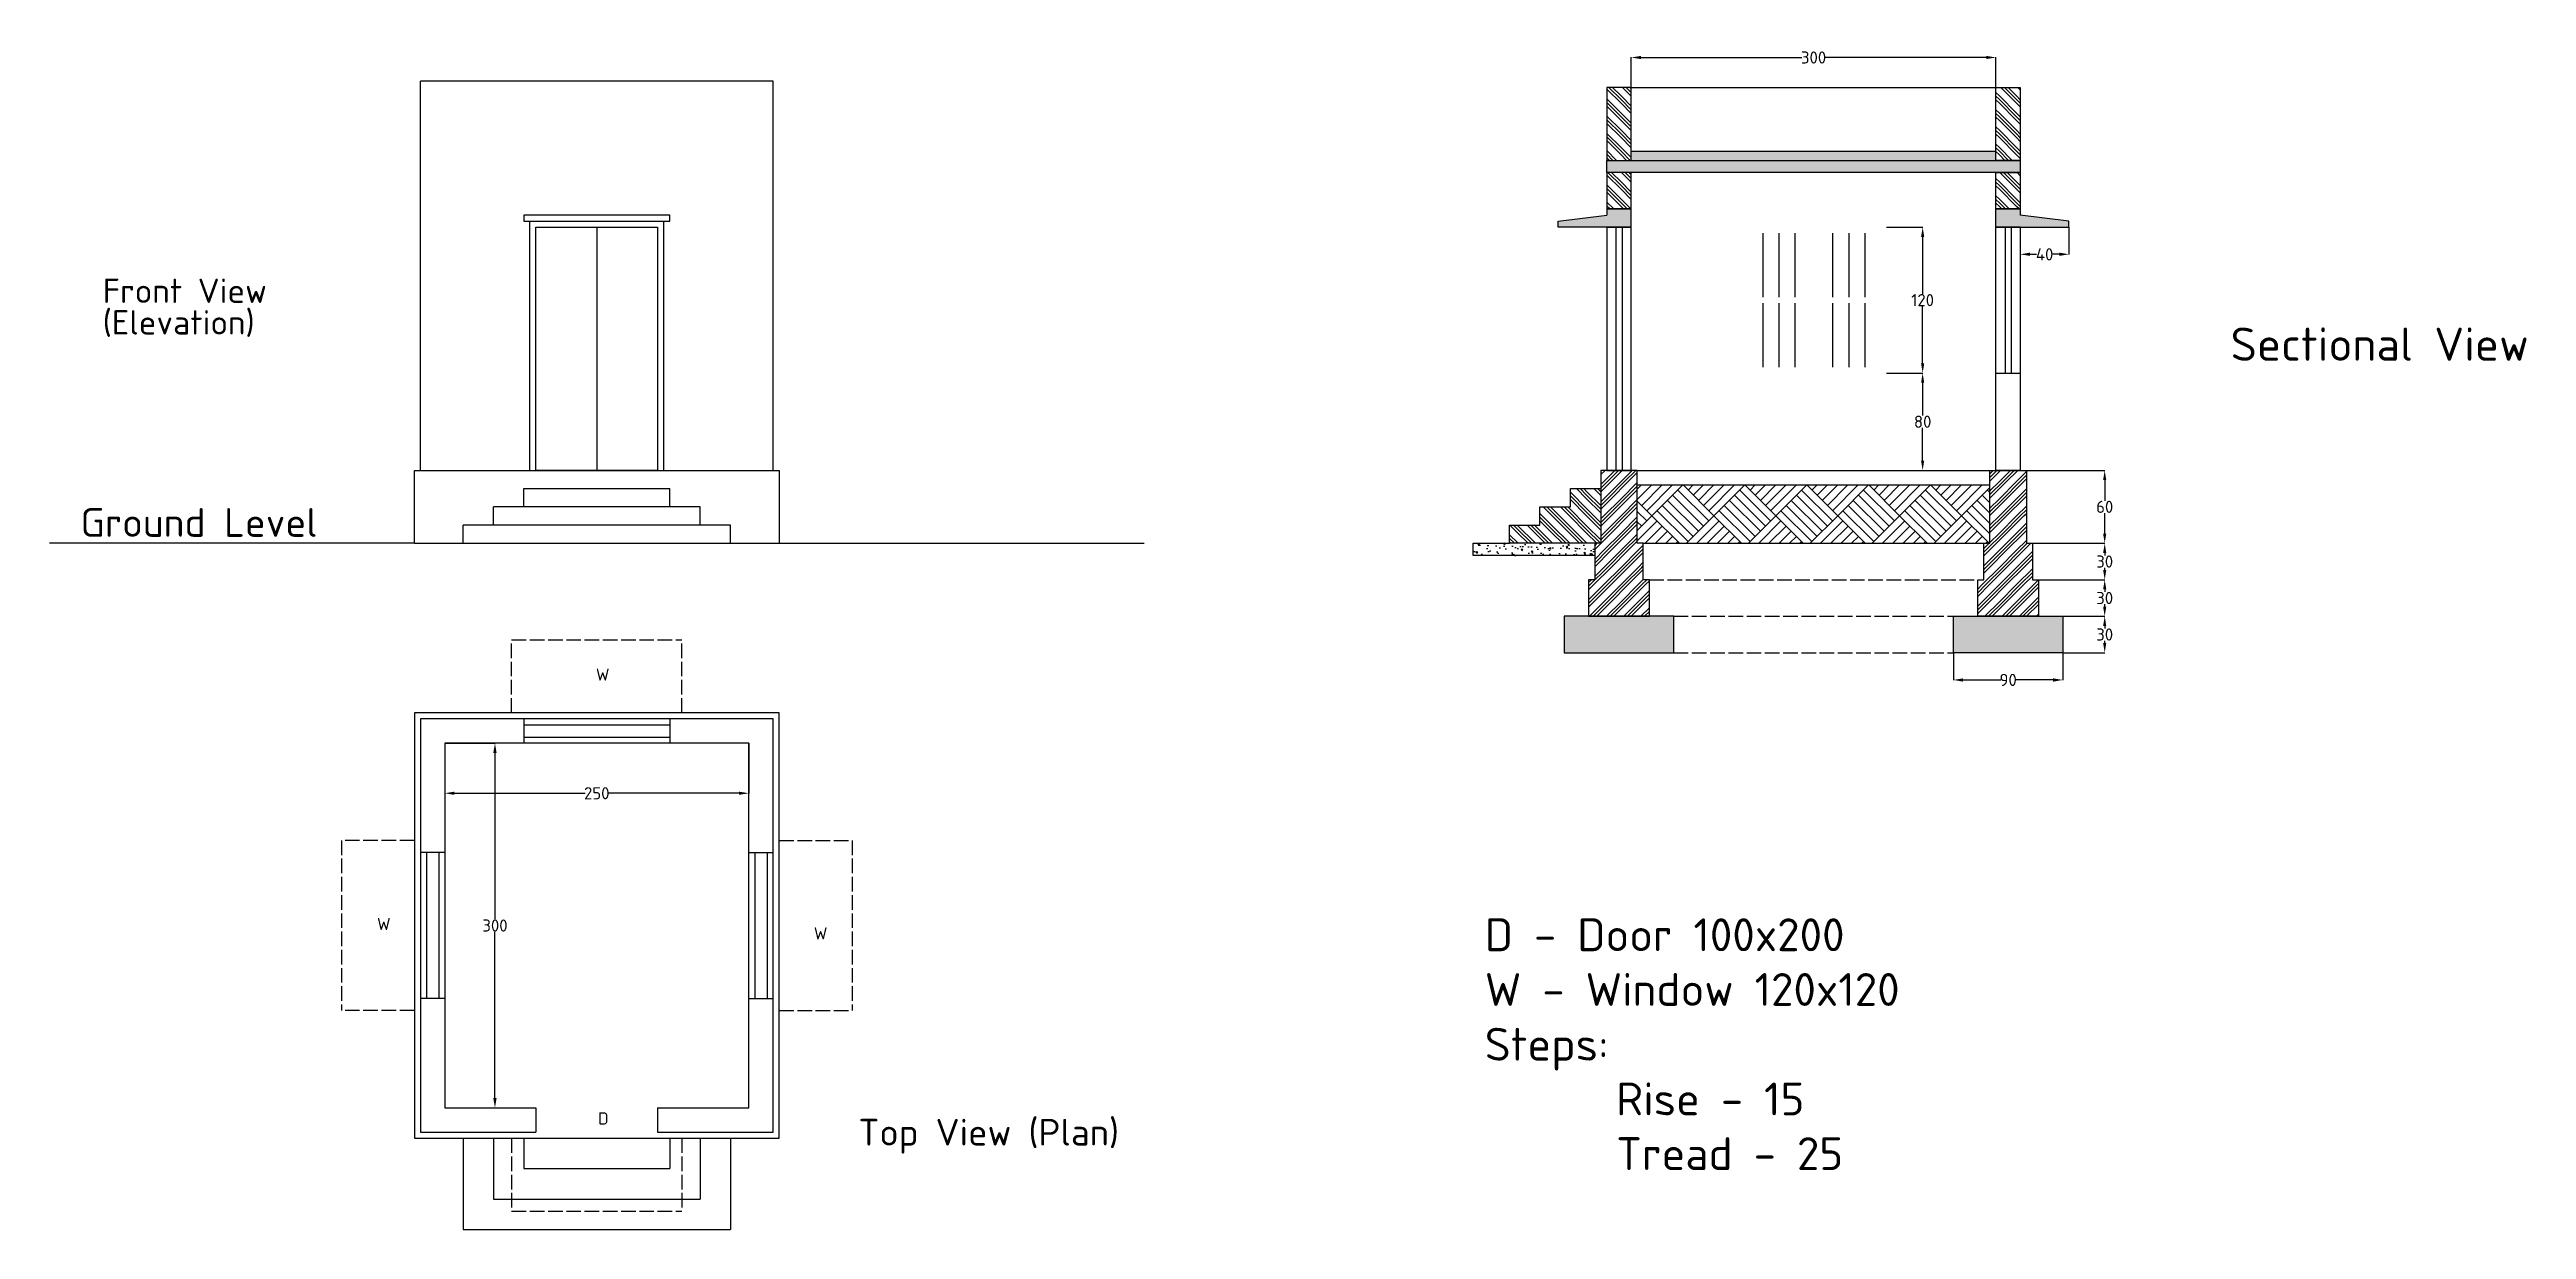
# Model space of a CAD drawing. Header units: centimetres. Extents: x 40710 to 42747, y 42561 to 43531.
import ezdxf

# ---------------------------------------------------------------- set-up
doc = ezdxf.new("R2010")
doc.units = ezdxf.units.CM
doc.header["$MEASUREMENT"] = 0
doc.linetypes.add('ACAD_ISO02W100', pattern=[15, 12, -3])
doc.styles.get("Standard").update_dxf_attribs({"font": 'ISOCPEUR.TTF'})
doc.dimstyles.get("Standard").update_dxf_attribs({"dimtxt": 10, "dimasz": 8, "dimexe": 0.18, "dimexo": 0.0625, "dimgap": 0.09, "dimtad": 0, "dimtih": 1, "dimtoh": 1, "dimdec": 0, "dimzin": 0, "dimdsep": 46, "dimtxsty": 'Standard', "dimcen": 0.09, "dimadec": 0, "dimazin": 0, "dimtfac": 1, "dimtdec": 0, "dimtofl": 0, "dimtmove": 0, "dimatfit": 3, "dimfxl": 1, "dimtolj": 1, "dimtzin": 0, "dimarcsym": 0})

# ---------------------------------------------------------------- blocks, each defined once
blk = doc.blocks.new('*D1')
at = {"color": 0, "lineweight": -2, "transparency": 16777216}
for p, q in [((41034.9, 42960.6), (41034.9, 42919.3)), ((41284.9, 42960.6), (41284.9, 42919.3)), ((41042.9, 42919.5), (41150.3, 42919.5)), ((41276.9, 42919.5), (41169.5, 42919.5))]:
    blk.add_line(p, q, dxfattribs=at)
at = {"color": 0, "transparency": 16777216}
for points in [[(41042.9, 42920.8), (41042.9, 42918.2), (41034.9, 42919.5)], [(41276.9, 42920.8), (41276.9, 42918.2), (41284.9, 42919.5)]]:
    blk.add_solid(points, dxfattribs=at)
at = {"layer": 'Defpoints', "color": 0, "transparency": 16777216}
for p in [(41034.9, 42960.7), (41284.9, 42960.7), (41284.9, 42919.5)]:
    blk.add_point(p, dxfattribs=at)
at = {"color": 0, "transparency": 16777216, "insert": (41159.9, 42919.5), "char_height": 10, "attachment_point": 5}
blk.add_mtext('\\A1;250', dxfattribs=at)
blk = doc.blocks.new('*D2')
at = {"color": 0, "lineweight": -2, "transparency": 16777216}
for p, q in [((41035, 42960.7), (41076.4, 42960.7)), ((41076.2, 42952.7), (41076.2, 42815.8)), ((41076.2, 42668.7), (41076.2, 42805.6)), ((41035, 42660.7), (41076.4, 42660.7))]:
    blk.add_line(p, q, dxfattribs=at)
at = {"color": 0, "transparency": 16777216}
for points in [[(41074.8, 42952.7), (41077.5, 42952.7), (41076.2, 42960.7)], [(41074.8, 42668.7), (41077.5, 42668.7), (41076.2, 42660.7)]]:
    blk.add_solid(points, dxfattribs=at)
at = {"layer": 'Defpoints', "color": 0, "transparency": 16777216}
for p in [(41034.9, 42960.7), (41034.9, 42660.7), (41076.2, 42660.7)]:
    blk.add_point(p, dxfattribs=at)
at = {"color": 0, "transparency": 16777216, "insert": (41076.2, 42810.7), "char_height": 10, "attachment_point": 5}
blk.add_mtext('\\A1;300', dxfattribs=at)
blk = doc.blocks.new('*D5')
at = {"color": 0, "lineweight": -2, "transparency": 16777216}
for p, q in [((42220.5, 43385.1), (42250.4, 43385.1)), ((42250.2, 43377.1), (42250.2, 43330.1)), ((42250.2, 43273.1), (42250.2, 43320)), ((42220.5, 43265.1), (42250.4, 43265.1))]:
    blk.add_line(p, q, dxfattribs=at)
at = {"color": 0, "transparency": 16777216}
for points in [[(42248.9, 43377.1), (42251.5, 43377.1), (42250.2, 43385.1)], [(42248.9, 43273.1), (42251.5, 43273.1), (42250.2, 43265.1)]]:
    blk.add_solid(points, dxfattribs=at)
at = {"layer": 'Defpoints', "color": 0, "transparency": 16777216}
for p in [(42220.5, 43385.1), (42220.5, 43265.1), (42250.2, 43265.1)]:
    blk.add_point(p, dxfattribs=at)
at = {"color": 0, "transparency": 16777216, "insert": (42250.2, 43325.1), "char_height": 10, "attachment_point": 5}
blk.add_mtext('\\A1;120', dxfattribs=at)
blk = doc.blocks.new('*D6')
at = {"color": 0, "lineweight": -2, "transparency": 16777216}
for p, q in [((42220.5, 43265.1), (42250.4, 43265.1)), ((42250.2, 43257.1), (42250.2, 43230.1)), ((42250.2, 43193.1), (42250.2, 43220)), ((42220.5, 43185.1), (42250.4, 43185.1))]:
    blk.add_line(p, q, dxfattribs=at)
at = {"color": 0, "transparency": 16777216}
for points in [[(42248.9, 43257.1), (42251.5, 43257.1), (42250.2, 43265.1)], [(42248.9, 43193.1), (42251.5, 43193.1), (42250.2, 43185.1)]]:
    blk.add_solid(points, dxfattribs=at)
at = {"layer": 'Defpoints', "color": 0, "transparency": 16777216}
for p in [(42220.5, 43265.1), (42220.5, 43185.1), (42250.2, 43185.1)]:
    blk.add_point(p, dxfattribs=at)
at = {"color": 0, "transparency": 16777216, "insert": (42250.2, 43225.1), "char_height": 10, "attachment_point": 5}
blk.add_mtext('\\A1;80', dxfattribs=at)
blk = doc.blocks.new('*D7')
at = {"color": 0, "lineweight": -2, "transparency": 16777216}
for p, q in [((42330.5, 43385), (42330.5, 43362.6)), ((42370.5, 43385), (42370.5, 43362.6)), ((42338.5, 43362.8), (42343.9, 43362.8)), ((42362.5, 43362.8), (42357, 43362.8))]:
    blk.add_line(p, q, dxfattribs=at)
at = {"color": 0, "transparency": 16777216}
for points in [[(42338.5, 43364.2), (42338.5, 43361.5), (42330.5, 43362.8)], [(42362.5, 43364.2), (42362.5, 43361.5), (42370.5, 43362.8)]]:
    blk.add_solid(points, dxfattribs=at)
at = {"layer": 'Defpoints', "color": 0, "transparency": 16777216}
for p in [(42330.5, 43385.1), (42370.5, 43385.1), (42370.5, 43362.8)]:
    blk.add_point(p, dxfattribs=at)
at = {"color": 0, "transparency": 16777216, "insert": (42350.5, 43362.8), "char_height": 10, "attachment_point": 5}
blk.add_mtext('\\A1;40', dxfattribs=at)
blk = doc.blocks.new('*D8')
at = {"color": 0, "lineweight": -2, "transparency": 16777216}
for p, q in [((42365.5, 43065.1), (42400.1, 43065.1)), ((42399.9, 43057.1), (42399.9, 43055.1)), ((42399.9, 43043.1), (42399.9, 43045)), ((42365.5, 43035.1), (42400.1, 43035.1))]:
    blk.add_line(p, q, dxfattribs=at)
at = {"color": 0, "transparency": 16777216}
for points in [[(42398.6, 43057.1), (42401.2, 43057.1), (42399.9, 43065.1)], [(42398.6, 43043.1), (42401.2, 43043.1), (42399.9, 43035.1)]]:
    blk.add_solid(points, dxfattribs=at)
at = {"layer": 'Defpoints', "color": 0, "transparency": 16777216}
for p in [(42365.5, 43065.1), (42399.9, 43065.1), (42365.5, 43035.1)]:
    blk.add_point(p, dxfattribs=at)
at = {"color": 0, "transparency": 16777216, "insert": (42399.9, 43050.1), "char_height": 10, "attachment_point": 5}
blk.add_mtext('\\A1;30', dxfattribs=at)
blk = doc.blocks.new('*D9')
at = {"color": 0, "lineweight": -2, "transparency": 16777216}
for p, q in [((42345.5, 43095.1), (42400.1, 43095.1)), ((42399.9, 43087.1), (42399.9, 43085.1)), ((42365.5, 43065.1), (42400.1, 43065.1)), ((42399.9, 43073.1), (42399.9, 43075))]:
    blk.add_line(p, q, dxfattribs=at)
at = {"color": 0, "transparency": 16777216}
for points in [[(42398.6, 43087.1), (42401.2, 43087.1), (42399.9, 43095.1)], [(42398.6, 43073.1), (42401.2, 43073.1), (42399.9, 43065.1)]]:
    blk.add_solid(points, dxfattribs=at)
at = {"layer": 'Defpoints', "color": 0, "transparency": 16777216}
for p in [(42345.5, 43095.1), (42399.9, 43095.1), (42365.5, 43065.1)]:
    blk.add_point(p, dxfattribs=at)
at = {"color": 0, "transparency": 16777216, "insert": (42399.9, 43080.1), "char_height": 10, "attachment_point": 5}
blk.add_mtext('\\A1;30', dxfattribs=at)
blk = doc.blocks.new('*D10')
at = {"color": 0, "lineweight": -2, "transparency": 16777216}
for p, q in [((42338, 43125.1), (42400.1, 43125.1)), ((42399.9, 43117.1), (42399.9, 43115.1)), ((42399.9, 43103.1), (42399.9, 43105)), ((42345.5, 43095.1), (42400.1, 43095.1))]:
    blk.add_line(p, q, dxfattribs=at)
at = {"color": 0, "transparency": 16777216}
for points in [[(42398.6, 43117.1), (42401.2, 43117.1), (42399.9, 43125.1)], [(42398.6, 43103.1), (42401.2, 43103.1), (42399.9, 43095.1)]]:
    blk.add_solid(points, dxfattribs=at)
at = {"layer": 'Defpoints', "color": 0, "transparency": 16777216}
for p in [(42338, 43125.1), (42399.9, 43125.1), (42345.5, 43095.1)]:
    blk.add_point(p, dxfattribs=at)
at = {"color": 0, "transparency": 16777216, "insert": (42399.9, 43110.1), "char_height": 10, "attachment_point": 5}
blk.add_mtext('\\A1;30', dxfattribs=at)
blk = doc.blocks.new('*D11')
at = {"color": 0, "lineweight": -2, "transparency": 16777216}
for p, q in [((42335.5, 43185.1), (42400.1, 43185.1)), ((42399.9, 43177.1), (42399.9, 43160.1)), ((42399.9, 43133.1), (42399.9, 43150)), ((42338, 43125.1), (42400.1, 43125.1))]:
    blk.add_line(p, q, dxfattribs=at)
at = {"color": 0, "transparency": 16777216}
for points in [[(42398.6, 43177.1), (42401.2, 43177.1), (42399.9, 43185.1)], [(42398.6, 43133.1), (42401.2, 43133.1), (42399.9, 43125.1)]]:
    blk.add_solid(points, dxfattribs=at)
at = {"layer": 'Defpoints', "color": 0, "transparency": 16777216}
for p in [(42335.5, 43185.1), (42399.9, 43185.1), (42338, 43125.1)]:
    blk.add_point(p, dxfattribs=at)
at = {"color": 0, "transparency": 16777216, "insert": (42399.9, 43155.1), "char_height": 10, "attachment_point": 5}
blk.add_mtext('\\A1;60', dxfattribs=at)
blk = doc.blocks.new('*D12')
at = {"color": 0, "lineweight": -2, "transparency": 16777216}
for p, q in [((42275.5, 43035), (42275.5, 43012.5)), ((42365.5, 43035), (42365.5, 43012.5)), ((42283.5, 43012.7), (42314.4, 43012.7)), ((42357.5, 43012.7), (42326.5, 43012.7))]:
    blk.add_line(p, q, dxfattribs=at)
at = {"color": 0, "transparency": 16777216}
for points in [[(42283.5, 43014), (42283.5, 43011.3), (42275.5, 43012.7)], [(42357.5, 43014), (42357.5, 43011.3), (42365.5, 43012.7)]]:
    blk.add_solid(points, dxfattribs=at)
at = {"layer": 'Defpoints', "color": 0, "transparency": 16777216}
for p in [(42275.5, 43035.1), (42365.5, 43035.1), (42365.5, 43012.7)]:
    blk.add_point(p, dxfattribs=at)
at = {"color": 0, "transparency": 16777216, "insert": (42320.5, 43012.7), "char_height": 10, "attachment_point": 5}
blk.add_mtext('\\A1;90', dxfattribs=at)
blk = doc.blocks.new('*D14')
at = {"color": 0, "lineweight": -2, "transparency": 16777216}
for p, q in [((42010.5, 43500.1), (42010.5, 43524.9)), ((42018.5, 43524.7), (42150.9, 43524.7)), ((42302.5, 43524.7), (42170, 43524.7)), ((42310.5, 43500.1), (42310.5, 43524.9))]:
    blk.add_line(p, q, dxfattribs=at)
at = {"color": 0, "transparency": 16777216}
for points in [[(42018.5, 43526), (42018.5, 43523.4), (42010.5, 43524.7)], [(42302.5, 43526), (42302.5, 43523.4), (42310.5, 43524.7)]]:
    blk.add_solid(points, dxfattribs=at)
at = {"layer": 'Defpoints', "color": 0, "transparency": 16777216}
for p in [(42310.5, 43524.7), (42010.5, 43500.1), (42310.5, 43500.1)]:
    blk.add_point(p, dxfattribs=at)
at = {"color": 0, "transparency": 16777216, "insert": (42160.5, 43524.7), "char_height": 10, "attachment_point": 5}
blk.add_mtext('\\A1;300', dxfattribs=at)

msp = doc.modelspace()

# ---------------------------------------------------------------- hatches: boundary and pattern name
h = msp.add_hatch()
h.set_pattern_fill('GOST_GROUND', color=256, angle=90)
h.set_pattern_definition([(135, (0, 0), (2e-15, 14.1421356), [20]), (135, (2e-16, 3), (2e-15, 14.1421356), [20]), (135, (4e-16, 6), (2e-15, 14.1421356), [20])])
h.paths.add_polyline_path([(41985.5, 43170.1), (41960.5, 43170.1), (41960.5, 43155.1), (41935.5, 43155.1), (41935.5, 43140.1), (41910.5, 43140.1), (41910.5, 43125.1), (41985.5, 43125.1)])
h.paths.add_polyline_path([(42010.5, 43430.1), (41990.5, 43430.1), (41990.5, 43400.1), (42010.5, 43400.1)])
h.paths.add_polyline_path([(42010.5, 43500.1), (41990.5, 43500.1), (41990.5, 43440.1), (42010.5, 43440.1)])
h.paths.add_polyline_path([(42330.5, 43500.1), (42310.5, 43500.1), (42310.5, 43440.1), (42330.5, 43440.1)])
h.paths.add_polyline_path([(42330.5, 43430.1), (42310.5, 43430.1), (42310.5, 43400.1), (42330.5, 43400.1)])
h.paths.add_polyline_path([(42238.2, 43314.6), (42262.2, 43314.6), (42262.2, 43332.6), (42238.2, 43332.6)], flags=9)
h.paths.add_polyline_path([(42240.7, 43214.6), (42259.7, 43214.6), (42259.7, 43232.6), (42240.7, 43232.6)], flags=9)
h = msp.add_hatch()
h.set_pattern_fill('AR-CONC', color=256, scale=2)
h.set_pattern_definition([(50, (0, 0), (14.3452037, -1.2550427), [1.5, -16.5]), (355, (0, 0), (-2.7750267, 15.0438427), [1.2, -13.2]), (100.451444, (1.195, -0.105), (11.570177, 13.7887998), [1.274804, -14.0228422]), (46.1842, (0, 4), (21.3448266, -3.3103856), [2.25, -24.75]), (96.635635, (1.779, 3.724), (18.693239, 19.482372), [1.912207, -21.034275]), (351.184164, (0, 4), (18.693239, 19.482372), [1.8, -19.8]), (21, (2, 3), (11.938141, -8.0523778), [1.5, -16.5]), (326, (2, 3), (4.8663066, 14.503001), [1.2, -13.2]), (71.451445, (2.995, 2.329), (16.8044475, 6.450623), [1.2748038, -14.0228422]), (37.5, (0, 0), (0.2431971, 6.65787708), [0, -13.04, 0, -13.4, 0, -13.25]), (7.5, (0, 0), (5.26139075, 7.8882342), [0, -7.64, 0, -12.74, 0, -5.05]), (327.5, (-4.46, 0), (10.6764487, -0.45109743), [0, -5, 0, -15.6, 0, -20.7]), (317.5, (-6.46, 0), (11.6637234, 2.0020996), [0, -6.5, 0, -10.36, 0, -14.7])])
h.paths.add_polyline_path([(42045.5, 43065.1), (41955.5, 43065.1), (41955.5, 43035.1), (42045.5, 43035.1)])
h.paths.add_polyline_path([(42365.5, 43065.1), (42275.5, 43065.1), (42275.5, 43035.1), (42365.5, 43035.1)])
h.paths.add_polyline_path([(42330.5, 43400.1), (42310.5, 43400.1), (42310.5, 43385.1), (42330.5, 43385.1), (42370.5, 43385.1), (42370.5, 43390.1), (42330.5, 43395.1)])
h.paths.add_polyline_path([(42010.5, 43400.1), (41990.5, 43400.1), (41990.5, 43395.1), (41950.5, 43390.1), (41950.5, 43385.1), (41990.5, 43385.1), (42010.5, 43385.1)])
h.paths.add_polyline_path([(42330.5, 43440.1), (41990.5, 43440.1), (41990.5, 43430.1), (42010.5, 43430.1), (42330.5, 43430.1)])
h.paths.add_polyline_path([(42310.5, 43447.6), (42010.5, 43447.6), (42010.5, 43440.1), (42310.5, 43440.1)])
h = msp.add_hatch()
h.set_pattern_fill('GOST_GROUND', color=256)
h.set_pattern_definition([(45, (0, 0), (14.1421356, -9e-16), [20]), (45, (3, 0), (14.1421356, -9e-16), [20]), (45, (6, 0), (14.1421356, -9e-16), [20])])
h.paths.add_polyline_path([(42015.5, 43185.1), (41985.5, 43185.1), (41985.5, 43125.1), (41980.5, 43125.1), (41980.5, 43115.1), (41980.5, 43095.1), (41975.5, 43095.1), (41975.5, 43065.1), (42025.5, 43065.1), (42025.5, 43095.1), (42020.5, 43095.1), (42020.5, 43125.1), (42015.5, 43125.1)])
h.paths.add_polyline_path([(42335.5, 43185.1), (42305.5, 43185.1), (42305.5, 43125.1), (42300.5, 43125.1), (42300.5, 43095.1), (42295.5, 43095.1), (42295.5, 43065.1), (42345.5, 43065.1), (42345.5, 43095.1), (42340.5, 43095.1), (42340.5, 43125.1), (42335.5, 43125.1)])
h = msp.add_hatch()
h.set_pattern_fill('AR-PARQ1', color=256, scale=3, angle=45)
h.paths.add_polyline_path([(42305.5, 43173.1), (42015.5, 43173.1), (42015.5, 43125.1), (42020.5, 43125.1), (42300.5, 43125.1), (42305.5, 43125.1)])
h = msp.add_hatch()
h.set_pattern_fill('AR-CONC', color=256, scale=2, angle=90)
h.set_pattern_definition([(140, (0, 0), (1.2550427, 14.3452037), [1.5, -16.5]), (85, (0, 0), (-15.0438427, -2.7750267), [1.2, -13.2]), (190.451444, (0.105, 1.195), (-13.7887998, 11.570177), [1.274804, -14.0228422]), (136.1842, (-4, 2e-16), (3.3103856, 21.3448266), [2.25, -24.75]), (186.635635, (-3.724, 1.779), (-19.482372, 18.693239), [1.912207, -21.034275]), (81.184164, (-4, 2e-16), (-19.482372, 18.693239), [1.8, -19.8]), (111, (-3, 2), (8.0523778, 11.938141), [1.5, -16.5]), (56, (-3, 2), (-14.503001, 4.8663066), [1.2, -13.2]), (161.451445, (-2.329, 2.995), (-6.450623, 16.8044475), [1.2748038, -14.0228422]), (127.5, (0, 0), (-6.65787708, 0.2431971), [0, -13.04, 0, -13.4, 0, -13.25]), (97.5, (0, 0), (-7.8882342, 5.26139075), [0, -7.64, 0, -12.74, 0, -5.05]), (57.5, (-3e-16, -4.46), (0.45109743, 10.6764487), [0, -5, 0, -15.6, 0, -20.7]), (47.5, (-4e-16, -6.46), (-2.0020996, 11.6637234), [0, -6.5, 0, -10.36, 0, -14.7])])
h.paths.add_polyline_path([(41980.5, 43125.1), (41910.5, 43125.1), (41880.5, 43125.1), (41880.5, 43115.1), (41980.5, 43115.1)])

# ---------------------------------------------------------------- linework, layer by layer
for p, q in [((41014.9, 43185.1), (41014.9, 43505.1)), ((41304.9, 43505.1), (41014.9, 43505.1)), ((41304.9, 43185.1), (41304.9, 43505.1)), ((42010.5, 43500.1), (42310.5, 43500.1)), ((42010.5, 43447.6), (42310.5, 43447.6)), ((41990.5, 43430.1), (41990.5, 43440.1)), ((41990.5, 43440.1), (42330.5, 43440.1)), ((42330.5, 43430.1), (42010.5, 43430.1)), ((42330.5, 43440.1), (42330.5, 43430.1)), ((41159.9, 43385.1), (41159.9, 43185.1)), ((41950.5, 43390.1), (41990.5, 43395.1)), ((41950.5, 43385.1), (41950.5, 43390.1)), ((41990.5, 43385.1), (41950.5, 43385.1)), ((42010.5, 43400.1), (41990.5, 43400.1)), ((41990.5, 43400.1), (41990.5, 43395.1)), ((41990.5, 43385.1), (42010.5, 43385.1)), ((41998, 43385.1), (41998, 43185.1)), ((42003, 43385.1), (42003, 43185.1)), ((42010.5, 43385.1), (42010.5, 43400.1)), ((42310.5, 43385.1), (42310.5, 43400.1)), ((42310.5, 43400.1), (42330.5, 43400.1)), ((42330.5, 43385.1), (42310.5, 43385.1)), ((42318, 43385.1), (42318, 43265.1)), ((42323, 43385.1), (42323, 43265.1)), ((42330.5, 43400.1), (42330.5, 43395.1)), ((42370.5, 43390.1), (42330.5, 43395.1)), ((42330.5, 43385.1), (42370.5, 43385.1)), ((42370.5, 43385.1), (42370.5, 43390.1)), ((42118.7, 43380.1), (42118.7, 43327.6)), ((42132, 43380.1), (42132, 43327.6)), ((42145.2, 43380.1), (42145.2, 43327.6)), ((42176.2, 43380.1), (42176.2, 43327.6)), ((42189.5, 43380.1), (42189.5, 43327.6)), ((42202.7, 43380.1), (42202.7, 43327.6)), ((42118.7, 43322.6), (42118.7, 43270.1)), ((42132, 43322.6), (42132, 43270.1)), ((42145.2, 43322.6), (42145.2, 43270.1)), ((42176.2, 43322.6), (42176.2, 43270.1)), ((42189.5, 43322.6), (42189.5, 43270.1)), ((42202.7, 43322.6), (42202.7, 43270.1)), ((42310.5, 43265.1), (42330.5, 43265.1)), ((41009.9, 43125.1), (41009.9, 43185.1)), ((41009.9, 43185.1), (41309.9, 43185.1)), ((41309.9, 43185.1), (41309.9, 43125.1)), ((42015.5, 43185.1), (42305.5, 43185.1)), ((41099.9, 43155.1), (41099.9, 43170.1)), ((41099.9, 43170.1), (41219.9, 43170.1)), ((41219.9, 43155.1), (41219.9, 43170.1)), ((41960.5, 43155.1), (41960.5, 43170.1)), ((41960.5, 43170.1), (41985.5, 43170.1)), ((42015.5, 43173.1), (42305.5, 43173.1)), ((41049.9, 43125.1), (41049.9, 43140.1)), ((41269.9, 43140.1), (41049.9, 43140.1)), ((41074.9, 43140.1), (41074.9, 43155.1)), ((41244.9, 43155.1), (41074.9, 43155.1)), ((41244.9, 43140.1), (41244.9, 43155.1)), ((41269.9, 43125.1), (41269.9, 43140.1)), ((41910.5, 43125.1), (41910.5, 43140.1)), ((41910.5, 43140.1), (41935.5, 43140.1)), ((41935.5, 43140.1), (41935.5, 43155.1)), ((41935.5, 43155.1), (41960.5, 43155.1)), ((41009.9, 43125.1), (40709.9, 43125.1)), ((41009.9, 43125.1), (41309.9, 43125.1)), ((41309.9, 43125.1), (41609.9, 43125.1)), ((41880.5, 43115.1), (41880.5, 43125.1)), ((41880.5, 43125.1), (41910.5, 43125.1)), ((41985.5, 43125.1), (41910.5, 43125.1)), ((41980.5, 43125.1), (41980.5, 43095.1)), ((41980.5, 43125.1), (41980.5, 43115.1)), ((41985.5, 43125.1), (41980.5, 43125.1)), ((42020.5, 43125.1), (42015.5, 43125.1)), ((42020.5, 43095.1), (42020.5, 43125.1)), ((42020.5, 43125.1), (42300.5, 43125.1)), ((42300.5, 43095.1), (42300.5, 43125.1)), ((42300.5, 43125.1), (42305.5, 43125.1)), ((42335.5, 43125.1), (42340.5, 43125.1)), ((42340.5, 43125.1), (42340.5, 43095.1)), ((41980.5, 43115.1), (41880.5, 43115.1)), ((41975.5, 43095.1), (41975.5, 43065.1)), ((41980.5, 43095.1), (41975.5, 43095.1)), ((42025.5, 43095.1), (42020.5, 43095.1)), ((42025.5, 43065.1), (42025.5, 43095.1)), ((42295.5, 43065.1), (42295.5, 43095.1)), ((42295.5, 43095.1), (42300.5, 43095.1)), ((42340.5, 43095.1), (42345.5, 43095.1)), ((42345.5, 43095.1), (42345.5, 43065.1)), ((42045.5, 43065.1), (41955.5, 43065.1)), ((41955.5, 43065.1), (41955.5, 43035.1)), ((41975.5, 43065.1), (42025.5, 43065.1)), ((42045.5, 43035.1), (42045.5, 43065.1)), ((42275.5, 43035.1), (42275.5, 43065.1)), ((42275.5, 43065.1), (42365.5, 43065.1)), ((42345.5, 43065.1), (42295.5, 43065.1)), ((42365.5, 43065.1), (42365.5, 43035.1)), ((41955.5, 43035.1), (42045.5, 43035.1)), ((42365.5, 43035.1), (42275.5, 43035.1)), ((41099.9, 42980.7), (41099.9, 42960.7)), ((41219.9, 42980.7), (41219.9, 42960.7)), ((41099.9, 42975.7), (41219.9, 42975.7)), ((41099.9, 42965.7), (41219.9, 42965.7)), ((41034.9, 42870.7), (41014.9, 42870.7)), ((41019.9, 42870.7), (41019.9, 42750.7)), ((41029.9, 42870.7), (41029.9, 42750.7)), ((41284.9, 42870.7), (41304.9, 42870.7)), ((41289.9, 42870.7), (41289.9, 42750.7)), ((41299.9, 42870.7), (41299.9, 42750.7)), ((41034.9, 42750.7), (41014.9, 42750.7)), ((41284.9, 42750.7), (41304.9, 42750.7)), ((41109.9, 42660.7), (41109.9, 42640.7)), ((41209.9, 42660.7), (41209.9, 42640.7)), ((41049.9, 42635.7), (41049.9, 42560.7)), ((41074.9, 42635.7), (41074.9, 42585.7)), ((41099.9, 42635.7), (41099.9, 42610.7)), ((41219.9, 42635.7), (41219.9, 42610.7)), ((41244.9, 42635.7), (41244.9, 42585.7)), ((41269.9, 42635.7), (41269.9, 42560.7)), ((41099.9, 42610.7), (41219.9, 42610.7)), ((41074.9, 42585.7), (41244.9, 42585.7)), ((41049.9, 42560.7), (41269.9, 42560.7))]:
    msp.add_line(p, q)
at = {"linetype": 'ACAD_ISO02W100'}
for p, q in [((42025.5, 43095.1), (42295.5, 43095.1)), ((42045.5, 43065.1), (42275.5, 43065.1)), ((41089.9, 42985.7), (41089.9, 43045.7)), ((41089.9, 43045.7), (41229.9, 43045.7)), ((41229.9, 42985.7), (41229.9, 43045.7)), ((42045.5, 43035.1), (42275.5, 43035.1)), ((41009.9, 42880.7), (40949.9, 42880.7)), ((40949.9, 42880.7), (40949.9, 42740.7)), ((41309.9, 42880.7), (41369.9, 42880.7)), ((41369.9, 42880.7), (41369.9, 42740.7)), ((41009.9, 42740.7), (40949.9, 42740.7)), ((41309.9, 42740.7), (41369.9, 42740.7)), ((41089.9, 42635.7), (41089.9, 42575.7)), ((41229.9, 42635.7), (41229.9, 42575.7)), ((41089.9, 42575.7), (41229.9, 42575.7))]:
    msp.add_line(p, q, dxfattribs=at)
for points in [[(41990.5, 43440.1), (42010.5, 43440.1), (42010.5, 43500.1), (41990.5, 43500.1)], [(42330.5, 43440.1), (42310.5, 43440.1), (42310.5, 43500.1), (42330.5, 43500.1)], [(41990.5, 43400.1), (42010.5, 43400.1), (42010.5, 43430.1), (41990.5, 43430.1)], [(42330.5, 43400.1), (42310.5, 43400.1), (42310.5, 43430.1), (42330.5, 43430.1)], [(41099.9, 43390.1), (41219.9, 43390.1), (41219.9, 43395.1), (41099.9, 43395.1)], [(41109.9, 43385.1), (41209.9, 43385.1), (41209.9, 43185.1), (41109.9, 43185.1)], [(41990.5, 43185.1), (42010.5, 43185.1), (42010.5, 43385.1), (41990.5, 43385.1)], [(42330.5, 43185.1), (42310.5, 43185.1), (42310.5, 43385.1), (42330.5, 43385.1)], [(41309.9, 42985.7), (41009.9, 42985.7), (41009.9, 42635.7), (41309.9, 42635.7)]]:
    msp.add_lwpolyline(points, close=True)
for points in [[(41104.9, 43185.1), (41104.9, 43390.1), (41214.9, 43390.1), (41214.9, 43185.1)], [(42015.5, 43125.1), (42015.5, 43185.1), (41985.5, 43185.1), (41985.5, 43125.1)], [(42305.5, 43125.1), (42305.5, 43185.1), (42335.5, 43185.1), (42335.5, 43125.1)], [(41209.9, 42640.7), (41304.9, 42640.7), (41304.9, 42980.7), (41014.9, 42980.7), (41014.9, 42640.7), (41109.9, 42640.7)], [(41209.9, 42660.7), (41284.9, 42660.7), (41284.9, 42960.7), (41034.9, 42960.7), (41034.9, 42660.7), (41109.9, 42660.7)]]:
    msp.add_lwpolyline(points)

# ---------------------------------------------------------------- texts
for s, height, p in [('Front View', 20.02, (40753.6, 43322.8)), ('(Elevation)', 20.02, (40753.6, 43296.8)), ('Sectional View', 27.384, (42503.4, 43275.2)), ('Ground Level', 23.683, (40735.3, 43130.4)), ('Top View (Plan)', 21.966, (41375, 42629.7))]:
    msp.add_text(s, height=height).set_placement(p)
for s, p in [('W', (41159.2, 43012.1)), ('W', (40979.2, 42807)), ('W', (41338.4, 42799.2)), ('D', (41161, 42647))]:
    msp.add_text(s, height=10, dxfattribs=at).set_placement(p)
at = {"insert": (41890.1, 42816.6), "char_height": 27, "width": 410.95, "attachment_point": 1}
msp.add_mtext('D - Door 100x200\\PW - Window 120x120\\PSteps:\\P^IRise - 15\\P^ITread - 25', dxfattribs=at)

# ---------------------------------------------------------------- dimensions: what is measured, and where the dimension line sits
for base, p1, p2, picture, middle in [((42310.5, 43524.7), (42010.5, 43500.1), (42310.5, 43500.1), '*D14', (42160.5, 43524.7)), ((42370.5, 43362.8), (42330.5, 43385.1), (42370.5, 43385.1), '*D7', (42350.5, 43362.8)), ((42365.5, 43012.7), (42275.5, 43035.1), (42365.5, 43035.1), '*D12', (42320.5, 43012.7)), ((41284.9, 42919.5), (41034.9, 42960.7), (41284.9, 42960.7), '*D1', (41159.9, 42919.5))]:
    dim = msp.add_linear_dim(base=base, p1=p1, p2=p2, dimstyle='Standard')
    dim.commit()
    dim.dimension.update_dxf_attribs({"geometry": picture, "text_midpoint": middle})
for base, p1, p2, picture, middle in [((42250.2, 43265.1), (42220.5, 43385.1), (42220.5, 43265.1), '*D5', (42250.2, 43325.1)), ((42250.2, 43185.1), (42220.5, 43265.1), (42220.5, 43185.1), '*D6', (42250.2, 43225.1)), ((42399.9, 43065.1), (42365.5, 43035.1), (42365.5, 43065.1), '*D8', (42399.9, 43050.1)), ((41076.2, 42660.7), (41034.9, 42960.7), (41034.9, 42660.7), '*D2', (41076.2, 42810.7))]:
    dim = msp.add_linear_dim(base=base, p1=p1, p2=p2, angle=90, dimstyle='Standard')
    dim.commit()
    dim.dimension.update_dxf_attribs({"geometry": picture, "text_midpoint": middle})
for base, p1, p2, picture, middle in [((42399.9, 43185.1), (42338, 43125.1), (42335.5, 43185.1), '*D11', (42399.9, 43155.1)), ((42399.9, 43125.1), (42345.5, 43095.1), (42338, 43125.1), '*D10', (42399.9, 43110.1)), ((42399.9, 43095.1), (42365.5, 43065.1), (42345.5, 43095.1), '*D9', (42399.9, 43080.1))]:
    dim = msp.add_linear_dim(base=base, p1=p1, p2=p2, angle=90, dimstyle='Standard', override={"dimtmove": 1})
    dim.commit()
    dim.dimension.update_dxf_attribs({"geometry": picture, "text_midpoint": middle})

doc.saveas('drawing.dxf')
